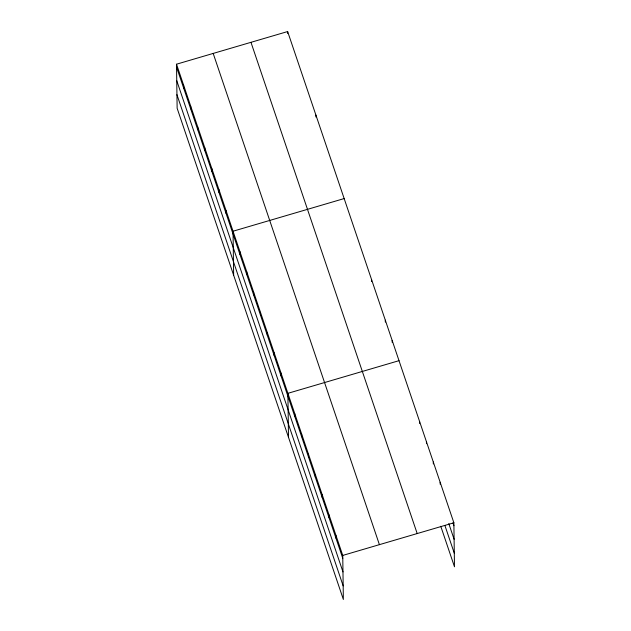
<?xml version="1.0" encoding="UTF-8"?>
<svg xmlns="http://www.w3.org/2000/svg" width="631" height="631" viewBox="0 0 631 631"><rect width="100%" height="100%" fill="white"/><g stroke="black" fill="none" stroke-linecap="round" stroke-linejoin="round"><path stroke-width="0.95" d="M176.514 64.204L342.743 555.43L343.359 599.45L177.13 108.224L176.514 64.204L287.641 31.55L453.87 522.776L454.486 566.796L440.769 526.27M344.163 198.568L233.036 231.222L233.651 275.242M399.013 360.672L287.886 393.326L288.501 437.346M342.743 555.43L453.87 522.776M452.971 522.933L453.91 525.702M448.799 523.604L454.099 539.26M444.942 525.599L454.296 553.229M250.972 42.324L417.194 533.55M213.191 53.43L379.412 544.656M176.562 67.131L342.783 558.356M176.751 80.689L342.972 571.915M176.94 94.666L343.169 585.891M440.154 482.25L440.178 484.198M433.3 461.987L433.323 463.935M426.438 441.724L426.469 443.672M419.583 421.461L419.615 423.409M392.159 340.409L392.182 342.357M385.304 320.146L385.328 322.094M371.588 279.62L371.612 281.568M335.881 535.167L335.929 538.093M329.027 514.904L329.066 517.83M322.173 494.641L322.212 497.567M315.902 115.055L315.926 117.011M315.311 474.378L315.358 477.304M308.456 454.115L308.496 457.041M301.602 433.852L301.642 436.778M294.748 413.589L294.787 416.515M287.641 31.55L287.673 33.498M281.032 373.063L281.071 375.989M274.177 352.8L274.217 355.726M267.315 332.537L267.355 335.463M260.461 312.274L260.5 315.2M253.607 292.011L253.646 294.937M246.745 271.748L246.784 274.674M239.89 251.485L239.93 254.411M225.969 210.344L226.008 213.27M218.902 189.466L218.949 192.392M211.842 168.587L211.882 171.514M204.775 147.717L204.815 150.635M197.708 126.839L197.755 129.765M190.649 105.961L190.688 108.887M183.582 85.082L183.621 88.009"/></g></svg>
